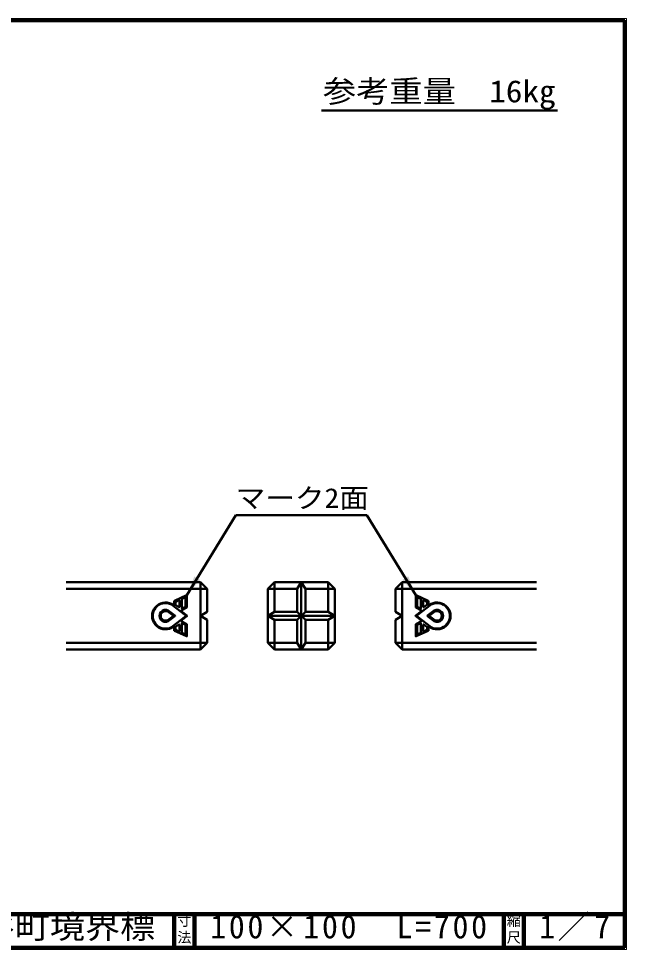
# Model space of a CAD drawing. Units: millimetres, scale not verified. Extents: x 100 to 4105, y 100 to 2870.
# Drawn here: x 2297 to 4105, y 100 to 2870 of the extents above; entities that cross this region are included whole.
import ezdxf
from ezdxf.enums import TextEntityAlignment as Align

# ---------------------------------------------------------------- set-up
doc = ezdxf.new("R2010")
doc.units = ezdxf.units.MM
doc.header["$LTSCALE"] = 5
doc.layers.add('V-nasSTD', color=7, linetype='Continuous', lineweight=50)
doc.styles.add('ＭＳ ゴシック', font='')
doc.styles.get('ＭＳ ゴシック').set_extended_font_data('MS Gothic')

msp = doc.modelspace()

# ---------------------------------------------------------------- hatches: boundary and pattern name
at = {"layer": 'V-nasSTD'}
for points in [[(2796.991, 1153.683), (2836.799, 1199.676), (2828.264, 1204.888), (2819.73, 1210.101)], [(3456.039, 1210.101), (3478.779, 1153.683), (3438.971, 1199.676), (3447.505, 1204.888)]]:
    msp.add_hatch(color=256, dxfattribs=at).paths.add_polyline_path(points)

# ---------------------------------------------------------------- linework, layer by layer
at = {"layer": 'V-nasSTD', "lineweight": 100}
for p, q in [((4100, 2865), (105, 2865)), ((4100, 105), (4100, 2865)), ((105, 205), (4100, 205)), ((2760, 205), (2760, 105)), ((2820, 205), (2820, 105)), ((3740, 205), (3740, 105)), ((3800, 205), (3800, 105)), ((105, 105), (4100, 105))]:
    msp.add_line(p, q, dxfattribs=at)
at = {"layer": 'V-nasSTD'}
for p, q in [((3198, 2596.753), (3900, 2596.753)), ((2942.885, 1392.557), (2796.991, 1153.683)), ((3332.885, 1392.557), (2942.885, 1392.557)), ((3332.885, 1392.557), (3478.779, 1153.683)), ((2837.885, 1192.557), (2437.885, 1192.557)), ((2837.885, 1192.557), (2857.885, 1172.557)), ((2837.885, 1192.557), (2837.885, 992.557)), ((3037.885, 1172.557), (3057.885, 1192.557)), ((3217.885, 1192.557), (3057.885, 1192.557)), ((3057.885, 1192.557), (3057.885, 1104.557)), ((3125.885, 1172.557), (3137.885, 1192.557)), ((3137.885, 992.557), (3137.885, 1192.557)), ((3137.885, 1192.557), (3149.885, 1172.557)), ((3217.885, 1192.557), (3237.885, 1172.557)), ((3217.885, 1104.557), (3217.885, 1192.557)), ((3437.885, 1192.557), (3417.885, 1172.557)), ((3437.885, 1192.557), (3837.885, 1192.557)), ((3437.885, 1192.557), (3437.885, 992.557)), ((2857.885, 1172.557), (2437.885, 1172.557)), ((2857.885, 1104.557), (2857.885, 1172.557)), ((3037.885, 1172.557), (3037.885, 1012.557)), ((3125.885, 1172.557), (3037.885, 1172.557)), ((3125.885, 1104.557), (3125.885, 1172.557)), ((3237.885, 1172.557), (3149.885, 1172.557)), ((3149.885, 1172.557), (3149.885, 1104.557)), ((3237.885, 1012.557), (3237.885, 1172.557)), ((3417.885, 1172.557), (3837.885, 1172.557)), ((3417.885, 1104.557), (3417.885, 1172.557)), ((2759.613, 1136.553), (2759.613, 1124.505)), ((2796.036, 1153.753), (2760.2, 1137.464)), ((2764.2, 1134.6), (2773.58, 1138.864)), ((2774.993, 1137.953), (2774.993, 1119.083)), ((2782.069, 1115.591), (2782.069, 1142.079)), ((2782.656, 1142.989), (2792.036, 1147.253)), ((2793.449, 1146.342), (2793.449, 1120.516)), ((2797.449, 1118.099), (2797.449, 1152.842)), ((3478.32, 1118.099), (3478.32, 1152.842)), ((3479.734, 1153.753), (3515.57, 1137.464)), ((3482.32, 1146.342), (3482.32, 1120.516)), ((3493.114, 1142.989), (3483.734, 1147.253)), ((3493.7, 1115.591), (3493.7, 1142.079)), ((3500.776, 1137.953), (3500.776, 1119.083)), ((3511.57, 1134.6), (3502.19, 1138.864)), ((3516.156, 1136.553), (3516.156, 1124.505)), ((2742.235, 1108.521), (2761.966, 1093.35)), ((2751.463, 1126.258), (2794.264, 1093.35)), ((2758.004, 1123.712), (2752.385, 1128.032)), ((2763.613, 1126.294), (2763.613, 1133.69)), ((2773.384, 1118.29), (2764.004, 1125.502)), ((2780.199, 1108.436), (2796.914, 1117.214)), ((2792.914, 1119.631), (2783.534, 1114.706)), ((3495.57, 1108.436), (3478.855, 1117.214)), ((3524.307, 1126.258), (3481.505, 1093.35)), ((3482.855, 1119.631), (3492.235, 1114.706)), ((3502.386, 1118.29), (3511.766, 1125.502)), ((3512.156, 1126.294), (3512.156, 1133.69)), ((3533.535, 1108.521), (3513.803, 1093.35)), ((3517.766, 1123.712), (3523.384, 1128.032)), ((2740.573, 1105.328), (2756.153, 1093.35)), ((2756.153, 1091.765), (2740.573, 1079.787)), ((2761.966, 1091.765), (2742.235, 1076.594)), ((2794.264, 1091.765), (2751.463, 1058.857)), ((2780.055, 1106.758), (2797.494, 1093.35)), ((2797.494, 1091.765), (2780.055, 1078.356)), ((2857.885, 1104.557), (2837.885, 1092.557)), ((2837.885, 1092.557), (2857.885, 1080.557)), ((2857.885, 1080.557), (2857.885, 1012.557)), ((3057.885, 1104.557), (3037.885, 1092.557)), ((3237.885, 1092.557), (3037.885, 1092.557)), ((3037.885, 1092.557), (3057.885, 1080.557)), ((3057.885, 1104.557), (3125.885, 1104.557)), ((3125.885, 1080.557), (3057.885, 1080.557)), ((3057.885, 1080.557), (3057.885, 992.557)), ((3149.885, 1104.557), (3125.885, 1080.557)), ((3149.885, 1080.557), (3125.885, 1104.557)), ((3125.885, 1012.557), (3125.885, 1080.557)), ((3149.885, 1104.557), (3217.885, 1104.557)), ((3217.885, 1080.557), (3149.885, 1080.557)), ((3149.885, 1080.557), (3149.885, 1012.557)), ((3217.885, 1104.557), (3237.885, 1092.557)), ((3237.885, 1092.557), (3217.885, 1080.557)), ((3217.885, 992.557), (3217.885, 1080.557)), ((3417.885, 1104.557), (3437.885, 1092.557)), ((3437.885, 1092.557), (3417.885, 1080.557)), ((3417.885, 1080.557), (3417.885, 1012.557)), ((3495.715, 1106.758), (3478.275, 1093.35)), ((3478.275, 1091.765), (3495.715, 1078.356)), ((3481.505, 1091.765), (3524.307, 1058.857)), ((3513.803, 1091.765), (3533.535, 1076.594)), ((3535.196, 1105.328), (3519.617, 1093.35)), ((3519.617, 1091.765), (3535.196, 1079.787)), ((2758.004, 1061.403), (2752.385, 1057.083)), ((2759.613, 1048.853), (2759.613, 1060.61)), ((2763.613, 1051.425), (2763.613, 1058.82)), ((2764.004, 1059.613), (2773.384, 1066.825)), ((2774.993, 1066.032), (2774.993, 1047.161)), ((2780.199, 1076.678), (2796.914, 1067.901)), ((2782.069, 1069.524), (2782.069, 1043.032)), ((2792.914, 1065.484), (2783.534, 1070.409)), ((2793.449, 1038.769), (2793.449, 1064.598)), ((2797.449, 1067.016), (2797.449, 1032.564)), ((3478.32, 1067.016), (3478.32, 1032.564)), ((3495.57, 1076.678), (3478.855, 1067.901)), ((3482.32, 1038.769), (3482.32, 1064.598)), ((3482.855, 1065.484), (3492.235, 1070.409)), ((3493.7, 1069.524), (3493.7, 1043.032)), ((3500.776, 1066.032), (3500.776, 1047.161)), ((3511.766, 1059.613), (3502.386, 1066.825)), ((3512.156, 1051.425), (3512.156, 1058.82)), ((3516.156, 1048.853), (3516.156, 1060.61)), ((3517.766, 1061.403), (3523.384, 1057.083)), ((2796.036, 1031.654), (2760.2, 1047.943)), ((2773.58, 1046.251), (2764.2, 1050.515)), ((2782.656, 1042.122), (2792.036, 1037.858)), ((3479.734, 1031.654), (3515.57, 1047.943)), ((3493.114, 1042.122), (3483.734, 1037.858)), ((3502.19, 1046.251), (3511.57, 1050.515)), ((2857.885, 1012.557), (2437.885, 1012.557)), ((2857.885, 1012.557), (2837.885, 992.557)), ((3057.885, 992.557), (3037.885, 1012.557)), ((3037.885, 1012.557), (3125.885, 1012.557)), ((3137.885, 992.557), (3125.885, 1012.557)), ((3149.885, 1012.557), (3137.885, 992.557)), ((3149.885, 1012.557), (3237.885, 1012.557)), ((3237.885, 1012.557), (3217.885, 992.557)), ((3417.885, 1012.557), (3437.885, 992.557)), ((3417.885, 1012.557), (3837.885, 1012.557)), ((2437.885, 992.557), (2837.885, 992.557)), ((3057.885, 992.557), (3217.885, 992.557)), ((3837.885, 992.557), (3437.885, 992.557))]:
    msp.add_line(p, q, dxfattribs=at)
at = {"layer": 'V-nasSTD', "lineweight": 13}
msp.add_lwpolyline([(100, 100), (100, 2870), (4105, 2870), (4105, 100)], close=True, dxfattribs=at)
at = {"layer": 'V-nasSTD'}
for centre, radius, start, end in [((2760.613, 1136.553), 1, 114.44395, 180), ((2773.993, 1137.953), 1, 0, 114.44395), ((2783.069, 1142.079), 1, 114.44395, 180), ((2792.449, 1146.342), 1, 0, 114.44395), ((2796.449, 1152.842), 1, 0, 114.44395), ((3479.32, 1152.842), 1, 65.55605, 180), ((3483.32, 1146.342), 1, 65.55605, 180), ((3492.7, 1142.079), 1, 0, 65.55605), ((3501.776, 1137.953), 1, 65.55605, 180), ((3515.156, 1136.553), 1, 0, 65.55605), ((2733.929, 1092.557), 39.988, 62.51357, 297.48643), ((2733.929, 1092.557), 37.989, 62.51357, 297.48643), ((2733.929, 1092.557), 17.995, 62.51357, 297.48643), ((2758.613, 1124.505), 1, 232.44557, 0), ((2764.613, 1133.69), 1, 114.44395, 180), ((2764.613, 1126.294), 1, 180, 232.44557), ((2773.993, 1119.083), 1, 232.44557, 0), ((2780.664, 1107.551), 1, 117.7047, 232.44557), ((2783.069, 1115.591), 1, 180, 297.7047), ((2792.449, 1120.516), 1, 297.7047, 0), ((2796.449, 1118.099), 1, 297.7047, 0), ((3479.32, 1118.099), 1, 180, 242.2953), ((3483.32, 1120.516), 1, 180, 242.2953), ((3492.7, 1115.591), 1, 242.2953, 0), ((3495.105, 1107.551), 1, 307.55443, 62.2953), ((3501.776, 1119.083), 1, 180, 307.55443), ((3511.156, 1133.69), 1, 0, 65.55605), ((3511.156, 1126.294), 1, 307.55443, 0), ((3517.156, 1124.505), 1, 180, 307.55443), ((3541.84, 1092.557), 39.988, 242.51357, 117.48643), ((3541.84, 1092.557), 37.989, 242.51357, 117.48643), ((3541.84, 1092.557), 17.995, 242.51357, 117.48643), ((2733.929, 1092.557), 14.396, 62.51357, 297.48643), ((2755.543, 1092.557), 1, 307.55443, 52.44557), ((2761.357, 1092.557), 1, 307.55443, 52.44557), ((2793.655, 1092.557), 1, 307.55443, 52.44557), ((2796.885, 1092.557), 1, 307.55443, 52.44557), ((3478.885, 1092.557), 1, 127.55443, 232.44557), ((3482.114, 1092.557), 1, 127.55443, 232.44557), ((3514.412, 1092.557), 1, 127.55443, 232.44557), ((3520.226, 1092.557), 1, 127.55443, 232.44557), ((3541.84, 1092.557), 14.396, 242.51357, 117.48643), ((2758.613, 1060.61), 1, 0, 127.55443), ((2764.613, 1058.82), 1, 127.55443, 180), ((2773.993, 1066.032), 1, 0, 127.55443), ((2780.664, 1077.564), 1, 127.55443, 242.2953), ((2783.069, 1069.524), 1, 62.2953, 180), ((2792.449, 1064.598), 1, 0, 62.2953), ((2796.449, 1067.016), 1, 0, 62.2953), ((3479.32, 1067.016), 1, 117.7047, 180), ((3483.32, 1064.598), 1, 117.7047, 180), ((3492.7, 1069.524), 1, 0, 117.7047), ((3495.105, 1077.564), 1, 297.7047, 52.44557), ((3501.776, 1066.032), 1, 52.44557, 180), ((3511.156, 1058.82), 1, 0, 52.44557), ((3517.156, 1060.61), 1, 52.44557, 180), ((2760.613, 1048.853), 1, 180, 245.55605), ((2764.613, 1051.425), 1, 180, 245.55605), ((2773.993, 1047.161), 1, 245.55605, 0), ((2783.069, 1043.032), 1, 180, 245.55605), ((2792.449, 1038.769), 1, 245.55605, 0), ((2796.449, 1032.564), 1, 245.55605, 0), ((3479.32, 1032.564), 1, 180, 294.44395), ((3483.32, 1038.769), 1, 180, 294.44395), ((3492.7, 1043.032), 1, 294.44395, 0), ((3501.776, 1047.161), 1, 180, 294.44395), ((3511.156, 1051.425), 1, 294.44395, 0), ((3515.156, 1048.853), 1, 294.44395, 0)]:
    msp.add_arc(centre, radius, start, end, dxfattribs=at)

# ---------------------------------------------------------------- texts
at = {"layer": 'V-nasSTD', "style": 'ＭＳ ゴシック', "width": 1.1}
for s, height, p in [('参考重量\u300016kg', 65.98, (3202, 2686.753)), ('マーク2面', 58.65, (2942.885, 1472.557)), ('塩谷町境界標', 69.65, (2076.25, 202.47))]:
    msp.add_text(s, height=height, dxfattribs=at).set_placement(p, align=Align.TOP_LEFT)
at = {"layer": 'V-nasSTD', "style": 'ＭＳ ゴシック'}
for s, p in [('寸', (2768.982, 200.999)), ('縮', (3748.982, 200.999)), ('法', (2768.976, 151.01)), ('尺', (3748.976, 151.01))]:
    msp.add_text(s, height=30.79, dxfattribs=at).set_placement(p, align=Align.TOP_LEFT)
at = {"layer": 'V-nasSTD', "char_height": 69.65, "attachment_point": 1, "style": 'ＭＳ ゴシック'}
for s, insert in [('\\T1.17;100×100\u3000L=700', (2866.75, 202.508)), ('\\T1.15;1／7', (3845.521, 202.582))]:
    msp.add_mtext(s, dxfattribs=dict(at, insert=insert))

doc.saveas('drawing.dxf')
